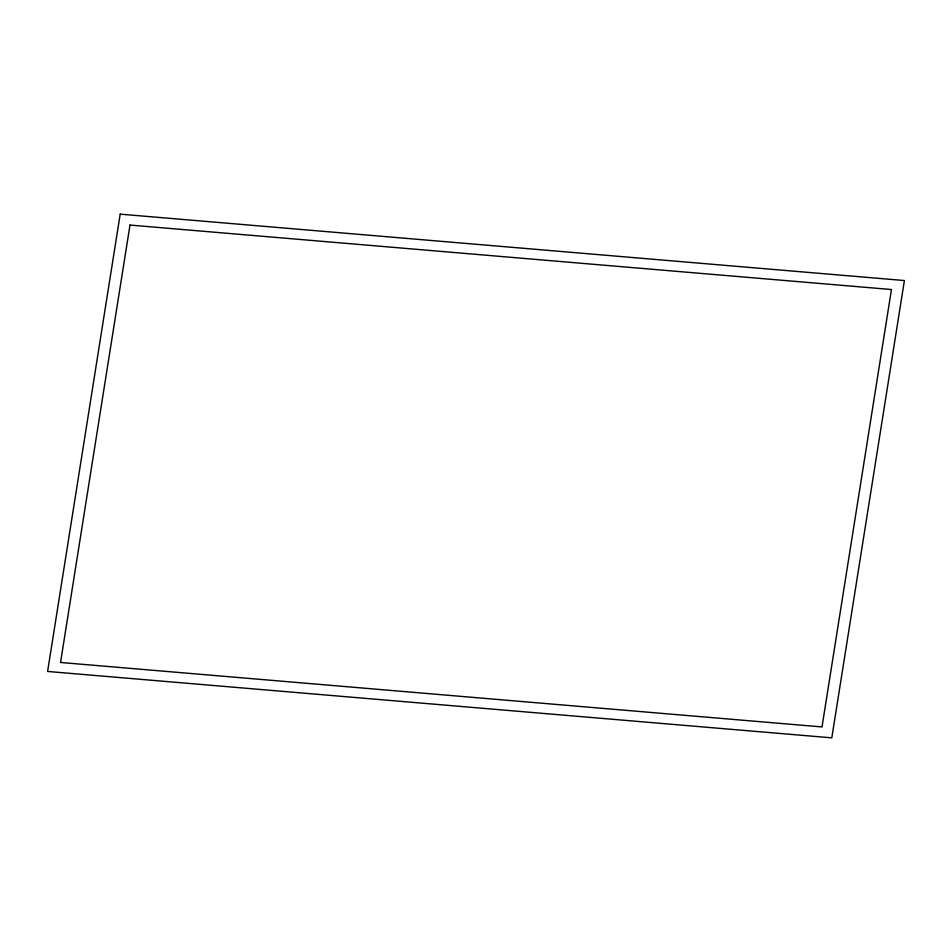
<?xml version="1.0" encoding="UTF-8"?>
<svg xmlns="http://www.w3.org/2000/svg" width="952" height="952" viewBox="0 0 952 952"><rect width="100%" height="100%" fill="white"/><g stroke="black" fill="none" stroke-linecap="round" stroke-linejoin="round"><path stroke-width="1.43" d="M120.202 214.152L47.6 671.457L831.798 737.848L904.4 280.542L120.202 214.152M129.996 225.065L60.547 662.473L822.004 726.935L891.453 289.527L129.996 225.065"/></g></svg>
